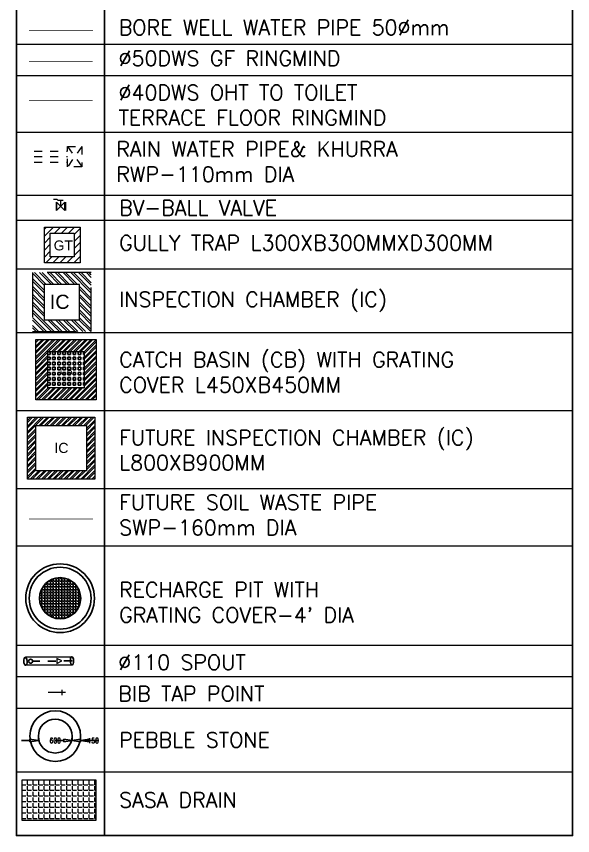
# Model space of a CAD drawing. Header units: metres. Extents: x 42 to 199, y -121 to 268.
# Drawn here: x 162.54 to 169.45, y -79.98 to -69.81 of the extents above; entities that cross this region are included whole.
import ezdxf

# ---------------------------------------------------------------- set-up
doc = ezdxf.new("R2010")
doc.units = ezdxf.units.M
doc.header["$LTSCALE"] = 0.3
for name, pattern in [('CENTER', [2, 1.25, -0.25, 0.25, -0.25]), ('CONTINOUS', [0]), ('CONTINULUS', [0]), ('HIDDEN', [0.375, 0.25, -0.125])]:
    doc.linetypes.add(name, pattern=pattern)
doc.layers.get('0').update_dxf_attribs({"color": 8})
for name, color, linetype in [('110sleeve', 2, 'Continuous'), ('AGI-BORE', 41, 'Continuous'), ('EX RAIN WATER', 4, 'Continuous'), ('FILL', 8, 'Continuous'), ('PL-PP', 8, 'Continuous'), ('plumb', 8, 'Continuous'), ('TAP POINT', 7, 'Continuous')]:
    doc.layers.add(name, color=color, linetype=linetype)
for name, color, linetype, lineweight in [('AGI- TEXT', 7, 'Continuous', 0), ('AGI-EX  RAIN WATER', 4, 'Continuous', 0), ('AGI-EX RAIN WATER', 4, 'Continuous', 0), ('AGI-PHE -DWS-RINGMOND', 151, 'Continuous', 0), ('AGI-PHE-BALL VALVE', 7, 'Continuous', 0), ('AGI-PHE-GT', 5, 'Continuous', 0), ('AGI-PHE-IC', 1, 'Continuous', 0), ('AGI-PHE-TEXT', 7, 'Continuous', 0), ('AGI-SOIL CHMBER - FURFURE', 11, 'Continuous', 0), ('AGI-UG TO RO PLANTER', 11, 'Continuous', 0), ('AURA_BEAM', 4, 'Continuous', 25), ('CC-EX-SWP', 6, 'Continuous', 0), ('CCC - PHE-WP', 8, 'Continuous', 18), ('PHE CLAMP', 7, 'Continuous', 0), ('PHE-BWS', 3, 'Continuous', 0), ('PHE-RWP', 4, 'HIDDEN', 0), ('pl-text', 140, 'Continuous', 0)]:
    doc.layers.add(name, color=color, linetype=linetype, lineweight=lineweight)
doc.styles.add('2014 02 04 FLOOR PLANS$0$xref-sections 24$0$SITE-HARLEYab$0$LEROY', font='SIMPLEX.SHX')
doc.styles.add('Arial Narrow', font='ARIALN.TTF')
doc.styles.add('Grid_Building Podium B$0$2014 02 04 FLOOR PLANS$0$X-Proposed$1$SITE-HARLEYab$0$LEROY', font='SIMPLEX.SHX')
doc.styles.add('RomanS-Narrow', font='romans.shx', dxfattribs={"width": 0.75})
doc.styles.get("Standard").update_dxf_attribs({"font": 'arial.ttf'})
doc.dimstyles.new('D.100', dxfattribs={"dimtxt": 0.09, "dimasz": 0.15, "dimexe": 0, "dimexo": 0, "dimgap": 0.1, "dimtad": 0, "dimdec": 0, "dimlfac": 1000, "dimzin": 0, "dimdsep": 46, "dimtxsty": 'RomanS-Narrow', "dimblk": 'CLOSEDBLANK', "dimcen": 0.15, "dimdle": 0.15, "dimclrt": 3, "dimadec": 0, "dimazin": 0, "dimtfac": 1, "dimtdec": 0, "dimtofl": 0, "dimtmove": 1, "dimatfit": 3, "dimldrblk": 'CLOSEDBLANK', "dimfxl": 0, "dimtolj": 1, "dimtzin": 0, "dimarcsym": 0})

# ---------------------------------------------------------------- blocks, each defined once
blk = doc.blocks.new('rw cb')
at = {"layer": 'PHE-RWP', "color": 4}
for p, q in [((2.95, -4.24), (-2.95, 4.24)), ((-2.95, -4.24), (2.95, 4.24)), ((16.77, 2.27, -0.01), (2.95, 2.27, -0.01)), ((16.77, -2.27, -0.01), (2.95, -2.27, -0.01))]:
    blk.add_line(p, q, dxfattribs=at)
at = {"layer": 'PHE-RWP', "color": 9, "linetype": 'CENTER'}
blk.add_line((16.77, 0, -0.01), (2.95, 0, -0.01), dxfattribs=at)
at = {"layer": 'PHE-RWP', "color": 4}
blk.add_lwpolyline([(2.95, 4.24), (2.95, -4.24), (-2.95, -4.24), (-2.95, 4.24)], close=True, dxfattribs=at)
blk = doc.blocks.new('VHGFGHF')
at = {"layer": 'pl-text', "color": 7}
for p, q in [((27845.2, -15256.67), (27849.28, -15256.67)), ((27849.28, -15256.95), (27845.2, -15256.95)), ((27849.28, -15261.03), (27845.2, -15256.95)), ((27845.2, -15261.03), (27849.28, -15256.95)), ((27844.33, -15260.23), (27843.82, -15260.75)), ((27843.82, -15260.75), (27843.82, -15262.57)), ((27844.33, -15257.75), (27844.33, -15260.23)), ((27847.24, -15258.99), (27844.33, -15258.99)), ((27845.2, -15261.03), (27849.28, -15261.03)), ((27845.2, -15261.31), (27849.28, -15261.31))]:
    blk.add_line(p, q, dxfattribs=at)
blk = doc.blocks.new('CC-IC-2')
at = {"layer": 'CC-EX-SWP', "lineweight": -2}
h = blk.add_hatch(dxfattribs=at)
h.set_pattern_fill('ANSI32', color=8, scale=15, style=0)
h.set_pattern_definition([(45, (-17779.6975, -2750.245), (-3.9774756, 3.9774756), []), (45, (-17777.046, -2750.245), (-3.9774756, 3.9774756), [])])
h.paths.add_polyline_path([(-18, 18), (18, 18), (18, -18), (-18, -18)], flags=16)
h.paths.add_polyline_path([(-30, 30), (30, 30), (30, -30), (-30, -30)])
at = {"layer": 'CC-EX-SWP', "color": 6, "linetype": 'HIDDEN', "lineweight": -2, "ltscale": 600}
for points in [[(-30, 30), (30, 30), (30, -30), (-30, -30)], [(-18, 18), (18, 18), (18, -18), (-18, -18)]]:
    blk.add_lwpolyline(points, close=True, dxfattribs=at)
at = {"layer": 'CC-EX-SWP', "linetype": 'HIDDEN', "lineweight": -2, "text_generation_flag": 4}
blk.add_text('IC', height=14.4, dxfattribs=at).set_placement((-12.26, 6.89))
blk = doc.blocks.new('CC-GT-1')
at = {"layer": 'CC-EX-SWP', "ltscale": 12}
h = blk.add_hatch(dxfattribs=at)
h.set_pattern_fill('ANSI31', color=8, scale=30, style=0)
h.set_pattern_definition([(45, (-17784.4714, -2830.3126), (-2.6516504, 2.6516504), [])])
h.paths.add_polyline_path([(-9, 9), (9, 9), (9, -9), (-9, -9)], flags=16)
h.paths.add_polyline_path([(-13.5, 13.5), (13.5, 13.5), (13.5, -13.5), (-13.5, -13.5)])
at = {"layer": 'CC-EX-SWP', "color": 26}
for points in [[(-13.5, 13.5), (13.5, 13.5), (13.5, -13.5), (-13.5, -13.5)], [(-9, 9), (9, 9), (9, -9), (-9, -9)]]:
    blk.add_lwpolyline(points, close=True, dxfattribs=at)
at = {"layer": 'CC-EX-SWP', "color": 5, "linetype": 'HIDDEN', "insert": (-6.44, -4.26, 0), "char_height": 7.5, "attachment_point": 7}
blk.add_mtext_dynamic_manual_height_columns('GT', width=17.0301, gutter_width=1.5, heights=[0], dxfattribs=at)
blk = doc.blocks.new('Recharge pit')
at = {"layer": 'PL-PP', "linetype": 'Continuous', "ltscale": 100}
h = blk.add_hatch(dxfattribs=at)
h.set_pattern_fill('ANGLE', color=4, scale=1584.674989, style=0)
h.set_pattern_definition([(0, (-26802326, 7582786.47), (0, 435.785622), [316.934998, -118.850624]), (90, (-26802326, 7582786.47), (-435.785622, 3e-14), [316.934998, -118.850624])])
edge = h.paths.add_edge_path()
edge.add_arc((0, 0), 3169, 0, 360)
at = {"layer": 'plumb', "color": 21, "linetype": 'Continuous', "ltscale": 5}
for radius in [5282, 4754, 3169]:
    blk.add_circle((0, 0), radius, dxfattribs=at)
blk = doc.blocks.new('G$C18659C0D')
at = {"layer": '110sleeve'}
for points in [[(-4.6, 3.97), (18.6, 4.12)], [(-4.45, -0.03), (18.6, 0.12)]]:
    blk.add_lwpolyline(points, dxfattribs=at)
at = {"layer": '110sleeve', "color": 8, "linetype": 'HIDDEN'}
blk.add_lwpolyline([(-4.54, 1.97), (18.6, 2.12)], dxfattribs=at)
at = {"layer": '110sleeve'}
blk.add_circle((16.03, 2.1), 0.996, dxfattribs=at)
for centre, ratio in [((18.6, 2.12), 0.412536), ((-4.5, 1.97), 0.412348)]:
    blk.add_ellipse(centre, major_axis=(-0.07, 2), ratio=ratio, dxfattribs=at)
blk = doc.blocks.new('direction')
at = {"color": 0}
blk.add_lwpolyline([(-1.22, 2.45), (0, 0), (1.22, 2.45), (-1.22, 2.45)], dxfattribs=at)
blk = doc.blocks.new('RWCG')
at = {"layer": 'AGI-EX RAIN WATER'}
h = blk.add_hatch(dxfattribs=at)
h.set_pattern_fill('ANSI32', color=256, scale=0.005, style=0)
h.set_pattern_definition([(45, (-139.26597, 53.81761), (-0.03367596, 0.03367596), []), (45, (-139.24352, 53.81761), (-0.03367596, 0.03367596), [])])
h.paths.add_polyline_path([(0.375, 0.375), (-0.375, 0.375), (-0.375, -0.375), (0.375, -0.375)])
h.paths.add_polyline_path([(0.225, 0.225), (0.225, -0.225), (-0.225, -0.225), (-0.225, 0.225)], flags=16)
h.paths.add_polyline_path([(-0.101, -0.087), (0.107, -0.087), (0.107, 0.066), (-0.101, 0.066)], flags=8)
at = {"layer": 'FILL', "ltscale": 0.25, "transparency": 33554597}
h = blk.add_hatch(dxfattribs=at)
h.set_pattern_fill('SQUARE', color=9, scale=0.01)
h.set_pattern_definition([(0, (-139.26597, 53.817612), (0, 0.03175), [0.03175, -0.03175]), (90, (-139.26597, 53.817612), (-0.03175, 2e-18), [0.03175, -0.03175])])
h.paths.add_polyline_path([(-0.225, 0.225), (-0.225, -0.225), (0.225, -0.225), (0.225, 0.225)])
h.paths.add_polyline_path([(-0.101, -0.087), (0.107, -0.087), (0.107, 0.066), (-0.101, 0.066)], flags=24)
at = {"layer": 'AGI-EX RAIN WATER'}
for points in [[(-0.375, 0.375), (0.375, 0.375), (0.375, -0.375), (-0.375, -0.375)], [(-0.225, 0.225), (0.225, 0.225), (0.225, -0.225), (-0.225, -0.225)]]:
    blk.add_lwpolyline(points, close=True, dxfattribs=at)
at = {"layer": 'AGI-EX RAIN WATER', "style": 'Arial Narrow'}
blk.add_text('CB', height=0.0984, dxfattribs=at).set_placement((-0.075, -0.06))
blk = doc.blocks.new('G$C5492B237')
at = {"layer": 'TAP POINT', "const_width": 0.6}
for points in [[(8.76, 0), (0, 0)], [(6.88, -1.39), (6.88, 1.39)]]:
    blk.add_lwpolyline(points, dxfattribs=at)
blk = doc.blocks.new('FUR IC')
at = {"layer": 'CC-EX-SWP', "lineweight": -2}
h = blk.add_hatch(dxfattribs=at)
h.set_pattern_fill('ANSI32', color=8, scale=0.1875, style=0)
h.set_pattern_definition([(45, (-222.47122, -34.55306), (-0.049718446, 0.049718446), []), (45, (-222.43807, -34.55306), (-0.049718446, 0.049718446), [])])
h.paths.add_polyline_path([(-0.45, 0.4), (0.45, 0.4), (0.45, -0.4), (-0.45, -0.4)], flags=16)
h.paths.add_polyline_path([(-0.6, 0.55), (0.6, 0.55), (0.6, -0.55), (-0.6, -0.55)])
at = {"layer": 'CC-EX-SWP', "color": 11, "linetype": 'HIDDEN', "lineweight": -2, "ltscale": 600}
for points in [[(-0.6, 0.55), (0.6, 0.55), (0.6, -0.55), (-0.6, -0.55)], [(-0.45, 0.4), (0.45, 0.4), (0.45, -0.4), (-0.45, -0.4)]]:
    blk.add_lwpolyline(points, close=True, dxfattribs=at)
at = {"layer": 'CC-EX-SWP', "color": 11, "linetype": 'HIDDEN', "lineweight": -2, "text_generation_flag": 4}
blk.add_text('IC', height=0.18, dxfattribs=at).set_placement((-0.121, 0.096))
blk = doc.blocks.new('_ClosedBlank')
at = {"color": 0, "linetype": 'ByBlock', "lineweight": -2}
for p, q in [((-1, 0.167), (0, 0)), ((-1, 0.167), (-1, -0.167)), ((0, 0), (-1, -0.167))]:
    blk.add_line(p, q, dxfattribs=at)
blk = doc.blocks.new('*D248')
at = {"layer": 'AGI- TEXT', "color": 0, "lineweight": -2, "ltscale": 0.25, "transparency": 16777216}
for p, q in [((0.079, 0.45), (0.079, 0.6)), ((0, 0.3), (0.079, 0.3)), ((0, -0.3), (0.079, -0.3)), ((0.079, -0.45), (0.079, -0.6))]:
    blk.add_line(p, q, dxfattribs=at)
at = {"layer": 'AGI- TEXT', "color": 0, "lineweight": -2, "ltscale": 0.25, "transparency": 16777216, "xscale": 0.15, "yscale": 0.15, "zscale": 0.15}
for p, rotation in [((0.079, 0.3), 270), ((0.079, -0.3), 90)]:
    blk.add_blockref('_ClosedBlank', p, dxfattribs=dict(at, rotation=rotation))
at = {"layer": 'AGI- TEXT', "color": 3, "ltscale": 0.25, "transparency": 16777216, "insert": (0.079, 0), "char_height": 0.09, "attachment_point": 5, "rotation": 90, "style": 'RomanS-Narrow'}
blk.add_mtext('\\A1;600', dxfattribs=at)
blk = doc.blocks.new('*D249')
at = {"layer": 'AGI- TEXT', "color": 0, "lineweight": -2, "ltscale": 0.25, "transparency": 16777216}
for p, q in [((0.079, 0.6), (0.079, 0.75)), ((0, 0.45), (0.079, 0.45)), ((0, 0.3), (0.079, 0.3)), ((0.079, 0.15), (0.079, 0))]:
    blk.add_line(p, q, dxfattribs=at)
at = {"layer": 'AGI- TEXT', "color": 0, "lineweight": -2, "ltscale": 0.25, "transparency": 16777216, "xscale": 0.15, "yscale": 0.15, "zscale": 0.15}
for p, rotation in [((0.079, 0.45), 270), ((0.079, 0.3), 90)]:
    blk.add_blockref('_ClosedBlank', p, dxfattribs=dict(at, rotation=rotation))
at = {"layer": 'AGI- TEXT', "color": 3, "ltscale": 0.25, "transparency": 16777216, "insert": (0.079, 0.675), "char_height": 0.09, "attachment_point": 5, "rotation": 90, "style": 'RomanS-Narrow'}
blk.add_mtext('\\A1;150', dxfattribs=at)
blk = doc.blocks.new('DFGHJK')
at = {"layer": 'EX RAIN WATER'}
for radius in [0.45, 0.3]:
    blk.add_circle((0, 0), radius, dxfattribs=at)
at = {"layer": 'AGI- TEXT', "ltscale": 0.25}
for base, p1, p2, picture, middle in [((0.0785, 0.45), (0, 0.3), (0, 0.45), '*D249', (0.0785, 0.675)), ((0.0785, 0.3), (0, -0.3), (0, 0.3), '*D248', (0.0785, 0))]:
    dim = blk.add_linear_dim(base=base, p1=p1, p2=p2, angle=90, dimstyle='D.100', dxfattribs=at)
    dim.commit()
    dim.dimension.update_dxf_attribs({"geometry": picture, "text_midpoint": middle, "dimtype": 160})

msp = doc.modelspace()

# ---------------------------------------------------------------- hatches: boundary and pattern name
at = {"layer": 'AGI-EX RAIN WATER'}
h = msp.add_hatch(dxfattribs=at)
h.set_pattern_fill('ANGLE', color=256, scale=0.01)
h.set_pattern_definition([(0, (0, 0), (0, 0.06985), [0.0508, -0.01905]), (90, (0, 0), (-0.06985, 4e-18), [0.0508, -0.01905])])
h.paths.add_polyline_path([(163.5285, -79.2893), (162.6164, -79.2893), (162.6164, -79.7952), (163.5285, -79.7952)])

# ---------------------------------------------------------------- linework, layer by layer
at = {"layer": 'AGI-BORE', "color": 41, "lineweight": 60, "ltscale": 0.025, "const_width": 0.005, "elevation": -0.05}
msp.add_lwpolyline([(162.7008, -69.9833), (163.494, -69.9833)], dxfattribs=at)
at = {"layer": 'AGI-EX  RAIN WATER', "color": 0, "linetype": 'ByBlock', "elevation": -0.05}
for points in [[(162.5433, -70.1562), (169.453, -70.1562)], [(162.5433, -70.546), (169.453, -70.546)], [(162.5433, -71.2489), (169.453, -71.2489)], [(162.5433, -72.0284), (169.453, -72.0284)], [(162.5433, -72.3416), (169.453, -72.3416)], [(162.5433, -72.9441), (169.453, -72.9441)], [(162.5433, -73.7361), (169.453, -73.7361)], [(162.5433, -74.7036), (169.453, -74.7036)], [(162.5433, -75.6711), (169.453, -75.6711)], [(162.5433, -76.3839), (169.453, -76.3839)], [(162.5433, -77.6184), (169.453, -77.6184)], [(162.5433, -78.0081), (169.453, -78.0081)], [(162.5433, -78.3979), (169.453, -78.3979)], [(162.5433, -79.1899), (169.453, -79.1899)]]:
    msp.add_lwpolyline(points, dxfattribs=at)
at = {"layer": 'AGI-EX RAIN WATER'}
msp.add_lwpolyline([(162.6164, -79.2893), (163.5285, -79.2893), (163.5285, -79.7952), (162.6164, -79.7952)], close=True, dxfattribs=at)
at = {"layer": 'AGI-PHE -DWS-RINGMOND', "linetype": 'CONTINOUS', "const_width": 0.0075, "elevation": -0.05}
msp.add_lwpolyline([(162.6991, -70.8577), (163.4923, -70.8577)], dxfattribs=at)
at = {"layer": 'AGI-SOIL CHMBER - FURFURE', "color": 11, "const_width": 0.01, "elevation": -0.05}
msp.add_lwpolyline([(162.7013, -76.0515), (163.4946, -76.0515)], dxfattribs=at)
at = {"layer": 'AGI-UG TO RO PLANTER', "linetype": 'CONTINULUS', "lineweight": -2, "const_width": 0.0075, "elevation": -0.05}
msp.add_lwpolyline([(162.6996, -70.3731), (163.4929, -70.3731)], dxfattribs=at)
at = {"layer": 'AURA_BEAM', "color": 1, "linetype": 'CONTINOUS', "elevation": -0.05}
msp.add_lwpolyline([(162.5433, -59.916), (169.453, -59.916), (169.453, -79.9819), (162.5433, -79.9819)], close=True, dxfattribs=at)
msp.add_lwpolyline([(163.637, -60.6969), (163.637, -79.9819)], dxfattribs=at)

# ---------------------------------------------------------------- block references
at = {"layer": '110sleeve', "xscale": 0.025, "yscale": 0.025, "zscale": 0.025, "rotation": 180}
msp.add_blockref('G$C18659C0D', (163.121, -77.7638, -0.05), dxfattribs=at)
at = {"layer": 'AGI-PHE-BALL VALVE', "xscale": 0.025, "yscale": 0.025, "zscale": 0.025, "rotation": 270}
msp.add_blockref('VHGFGHF', (544.5685, 624.0113, -0.05), dxfattribs=at)
at = {"layer": 'AGI-PHE-GT', "xscale": 0.01640419947506764, "yscale": 0.01640419947506764, "zscale": 0.01640419947506764}
msp.add_blockref('CC-GT-1', (163.1126, -72.6478, -0.05), dxfattribs=at)
at = {"layer": 'AGI-PHE-IC', "color": 6, "xscale": -0.01220029026737475, "yscale": 0.01220029026737475, "zscale": 0.01220029026737475, "rotation": 180}
msp.add_blockref('CC-IC-2', (163.1083, -73.358, -0.05), dxfattribs=at)
at = {"layer": 'AGI-SOIL CHMBER - FURFURE', "color": 11, "xscale": 0.7, "yscale": 0.7, "zscale": 0.7}
msp.add_blockref('FUR IC', (163.0995, -75.1718, -0.05), dxfattribs=at)
at = {"layer": 'CCC - PHE-WP', "xscale": 0.03000000000000001, "yscale": 0.03000000000000001, "zscale": 0.03000000000000001, "rotation": 179.9891915800513}
msp.add_blockref('rw cb', (163.2675, -71.5519, -0.0496), dxfattribs=at)
at = {"layer": 'EX RAIN WATER'}
msp.add_blockref('RWCG', (163.1609, -74.1979, -0.05), dxfattribs=at)
at = {"layer": 'EX RAIN WATER', "xscale": 0.7, "yscale": 0.7, "zscale": 0.7, "rotation": 270}
msp.add_blockref('DFGHJK', (163.0261, -78.7463), dxfattribs=at)
at = {"layer": 'PHE CLAMP', "xscale": 0.025, "yscale": 0.025, "zscale": 0.025, "rotation": 90}
msp.add_blockref('direction', (163.1074, -77.8139, -0.05), dxfattribs=at)
at = {"layer": 'PHE-BWS', "xscale": -0.02511149184347946, "yscale": 0.02511149184347946, "zscale": 0.02511149184347945, "rotation": 180}
msp.add_blockref('G$C5492B237', (162.9362, -78.2036, -0.05), dxfattribs=at)
at = {"layer": 'plumb', "color": 21, "linetype": 'Continuous', "ltscale": 5, "xscale": 8.077366078288962e-05, "yscale": 8.077366078288962e-05, "zscale": 8.077366078288962e-05, "rotation": 90}
msp.add_blockref('Recharge pit', (163.0869, -77.0342, -0.05), dxfattribs=at)

# ---------------------------------------------------------------- texts
at = {"layer": 'AGI-PHE-TEXT', "color": 0, "char_height": 0.1875, "attachment_point": 1}
for s, insert, width, style in [('BORE WELL WATER PIPE 50%%Cmm', (163.8152, -69.8543, -0.05), 10.046104, '2014 02 04 FLOOR PLANS$0$xref-sections 24$0$SITE-HARLEYab$0$LEROY'), ('%%C50DWS GF RINGMIND ', (163.814, -70.2387, -0.05), 10.201237, '2014 02 04 FLOOR PLANS$0$xref-sections 24$0$SITE-HARLEYab$0$LEROY'), ('%%C40DWS OHT TO TOILET\\PTERRACE FLOOR RINGMIND', (163.8135, -70.6622, -0.05), 8.435957, '2014 02 04 FLOOR PLANS$0$xref-sections 24$0$SITE-HARLEYab$0$LEROY'), ('RAIN WATER PIPE& KHURRA\\PRWP-110mm DIA', (163.7857, -71.3641, -0.05), 9.846557, '2014 02 04 FLOOR PLANS$0$xref-sections 24$0$SITE-HARLEYab$0$LEROY'), ('BV-BALL VALVE', (163.8199, -72.094, -0.05), 6.46224, '2014 02 04 FLOOR PLANS$0$xref-sections 24$0$SITE-HARLEYab$0$LEROY'), ('GULLY TRAP L300XB300MMXD300MM', (163.8199, -72.5288, -0.05), 10.339097, '2014 02 04 FLOOR PLANS$0$xref-sections 24$0$SITE-HARLEYab$0$LEROY'), ('INSPECTION CHAMBER (IC) ', (163.8199, -73.2305, -0.05), 7.4598, '2014 02 04 FLOOR PLANS$0$xref-sections 24$0$SITE-HARLEYab$0$LEROY'), ('CATCH BASIN (CB) WITH GRATING COVER L450XB450MM', (163.8199, -73.979, -0.05), 5.029825, '2014 02 04 FLOOR PLANS$0$xref-sections 24$0$SITE-HARLEYab$0$LEROY'), ('FUTURE INSPECTION CHAMBER (IC) \\PL800XB900MM ', (163.8199, -74.9465, -0.05), 6.254094, '2014 02 04 FLOOR PLANS$0$xref-sections 24$0$SITE-HARLEYab$0$LEROY'), ('FUTURE SOIL WASTE PIPE\\PSWP-160mm DIA', (163.8199, -75.7501, -0.05), 6.254094, '2014 02 04 FLOOR PLANS$0$xref-sections 24$0$SITE-HARLEYab$0$LEROY'), ("RECHARGE PIT WITH\\PGRATING COVER-4' DIA", (163.8199, -76.8356, -0.05), 2093.201911, '2014 02 04 FLOOR PLANS$0$xref-sections 24$0$SITE-HARLEYab$0$LEROY'), ('%%C110 SPOUT', (163.8098, -77.7365, -0.05), 4.303319, 'Grid_Building Podium B$0$2014 02 04 FLOOR PLANS$0$X-Proposed$1$SITE-HARLEYab$0$LEROY'), ('BIB TAP POINT', (163.8098, -78.1262, -0.05), 4.303319, 'Grid_Building Podium B$0$2014 02 04 FLOOR PLANS$0$X-Proposed$1$SITE-HARLEYab$0$LEROY'), ('PEBBLE STONE', (163.8199, -78.6996, -0.05), 5.029825, '2014 02 04 FLOOR PLANS$0$xref-sections 24$0$SITE-HARLEYab$0$LEROY'), ('SASA DRAIN', (163.8199, -79.4449, -0.05), 5.029825, '2014 02 04 FLOOR PLANS$0$xref-sections 24$0$SITE-HARLEYab$0$LEROY')]:
    msp.add_mtext(s, dxfattribs=dict(at, insert=insert, width=width, style=style))

doc.saveas('drawing.dxf')
